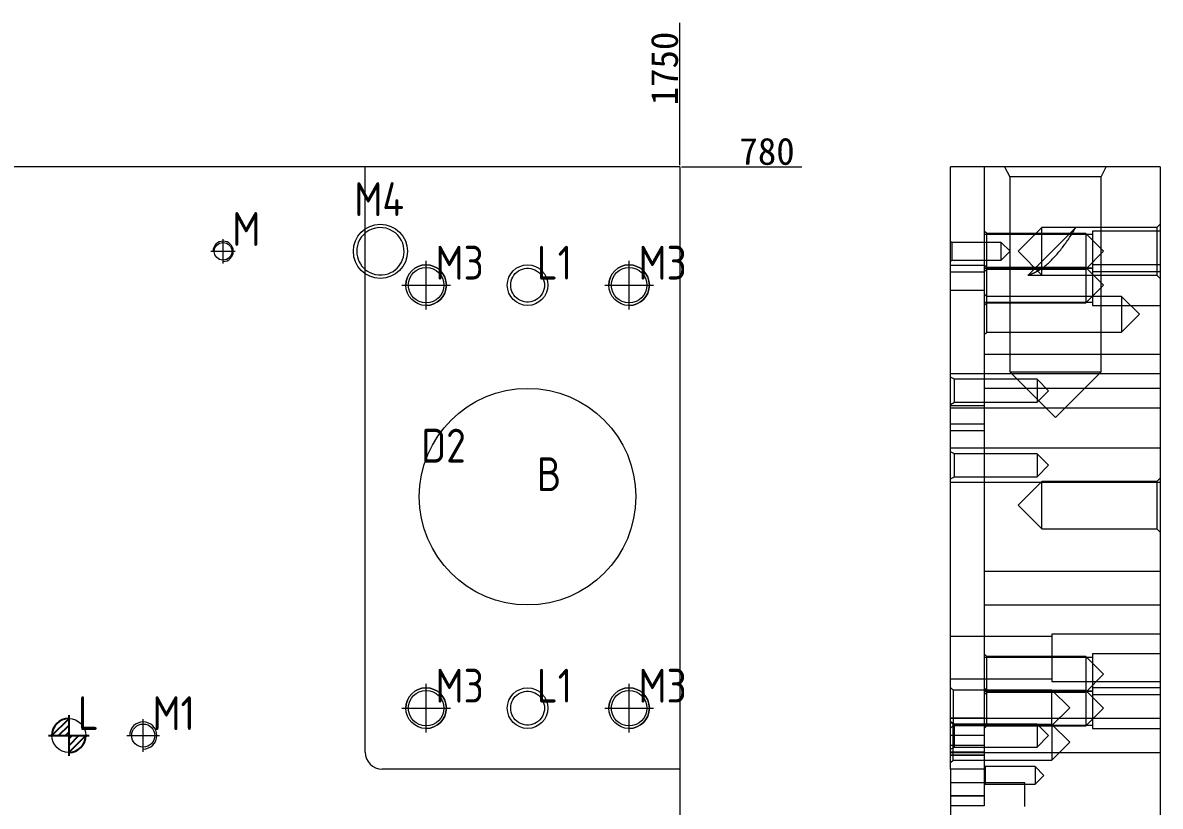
# Model space of a CAD drawing. Header units: millimetres. Extents: x 9328 to 11863, y 28633 to 29971.
# Drawn here: x 10905.2 to 11241.4, y 29581 to 29812.5 of the extents above; entities that cross this region are included whole.
import ezdxf

# ---------------------------------------------------------------- set-up
doc = ezdxf.new("R2010")
doc.units = ezdxf.units.MM
doc.linetypes.add('CENTER', pattern=[0])
doc.linetypes.add('DASHED', pattern=[0])
doc.layers.add('dim', color=4, linetype='Continuous')
doc.layers.add('dim_temp', color=161, linetype='Continuous', lineweight=9)
doc.layers.add('LP', color=7, linetype='Continuous', true_color=0xffffff)
doc.styles.add('_PUG_ERP', font='txt')
doc.styles.add('gbenor', font='gbenor.shx', dxfattribs={"bigfont": 'gbcbig'})
doc.dimstyles.new('_PUG_ERP', dxfattribs={"dimtxt": 8, "dimasz": 1.5, "dimexe": 0.5, "dimexo": 0.5, "dimgap": 0.5, "dimtad": 1, "dimtxsty": '_PUG_ERP', "dimblk": 'CLOSEDBLANK', "dimcen": 0, "dimclrd": 4, "dimclre": 4, "dimclrt": 3, "dimazin": 3, "dimtfac": 1, "dimtmove": 0, "dimatfit": 3, "dimldrblk": 'CLOSEDBLANK', "dimlwd": 9, "dimlwe": 9})

# ---------------------------------------------------------------- blocks, each defined once
blk = doc.blocks.new('*D1268')
at = {"layer": 'Defpoints', "color": 0}
for p in [(11099.44, 29770), (11114.44, 29770), (9349.44, 28990)]:
    blk.add_point(p, dxfattribs=at)
at = {"layer": 'dim_temp', "color": 4, "lineweight": 9}
blk.add_line((11099.94, 29770), (11135.52, 29770), dxfattribs=at)
at = {"layer": 'dim_temp', "color": 3, "lineweight": 18, "insert": (11125.23, 29774.5), "char_height": 8, "attachment_point": 5, "style": '_PUG_ERP'}
blk.add_mtext('780', dxfattribs=at)
blk = doc.blocks.new('_ClosedBlank')
blk = doc.blocks.new('*D1271')
at = {"layer": 'Defpoints', "color": 0}
for p in [(11099.44, 29785), (11099.44, 29770), (9349.44, 28990)]:
    blk.add_point(p, dxfattribs=at)
at = {"layer": 'dim_temp', "color": 4, "lineweight": 9}
blk.add_line((11099.44, 29770.5), (11099.44, 29812.55), dxfattribs=at)
at = {"layer": 'dim_temp', "color": 3, "lineweight": 18, "insert": (11094.94, 29799.02), "char_height": 8, "attachment_point": 5, "rotation": 90, "style": '_PUG_ERP'}
blk.add_mtext('1750', dxfattribs=at)
blk = doc.blocks.new('pg_hx_L0')
at = {"color": 230}
for p, q in [((-0.5, -0.003), (0, 0.497)), ((0, 0.6), (0, -0.6)), ((-0.6, 0), (0.6, 0)), ((-0.3, 0), (0, 0.3)), ((-0.1, 0), (0, 0.1)), ((0.5, 0.003), (0, -0.497)), ((0.1, 0), (0, -0.1)), ((0.3, 0), (0, -0.3))]:
    blk.add_line(p, q, dxfattribs=at)
for start, end in [(90, 180), (270, 0)]:
    blk.add_arc((0, 0), 0.5, start, end, dxfattribs=at)
blk = doc.blocks.new('pg_hx_LLL0')
blk.add_blockref('pg_hx_L0', (0, 0))

msp = doc.modelspace()

# ---------------------------------------------------------------- linework, layer by layer
at = {"layer": 'LP', "color": 135, "linetype": 'Continuous', "lineweight": 18}
for p, q in [((11006.444, 29770), (9442.444, 29770)), ((11006.444, 29597), (11006.444, 29770)), ((11179.444, 29597), (11179.444, 29770)), ((11189.444, 29770), (11179.444, 29770)), ((11241.444, 29770), (11189.444, 29770)), ((11241.444, 29770), (11241.444, 28990)), ((11179.444, 29592), (11179.444, 29597)), ((11099.444, 29592), (11011.444, 29592)), ((11099.444, 29592), (11099.444, 29158)), ((11179.444, 29592), (11179.444, 29158)), ((11189.444, 29592), (11179.444, 29592))]:
    msp.add_line(p, q, dxfattribs=at)
at = {"layer": 'LP', "color": 2, "linetype": 'Continuous', "lineweight": 18}
for p, q in [((11099.444, 29770), (11006.444, 29770)), ((11099.444, 29770), (11099.444, 29592)), ((11189.444, 29770), (11189.444, 29592))]:
    msp.add_line(p, q, dxfattribs=at)
at = {"layer": 'LP', "color": 5, "linetype": 'DASHED', "lineweight": 13, "ltscale": 1.77206}
for p, q in [((11195.444, 29770), (11196.941, 29767.006)), ((11223.947, 29767.006), (11225.444, 29770)), ((11196.941, 29767.006), (11196.941, 29709.42)), ((11223.947, 29767.006), (11196.941, 29767.006)), ((11223.947, 29709.42), (11223.947, 29767.006)), ((11206.444, 29752.003), (11199.441, 29745)), ((11216.444, 29752.003), (11202.438, 29737.997)), ((11216.444, 29752.003), (11206.444, 29752.003)), ((11206.444, 29737.997), (11206.444, 29752.003)), ((11240.447, 29752.003), (11216.444, 29752.003)), ((11241.444, 29753), (11240.447, 29752.003)), ((11240.447, 29752.003), (11240.447, 29737.997)), ((11190.191, 29750.253), (11189.444, 29751)), ((11219.444, 29750.253), (11190.191, 29750.253)), ((11190.191, 29745), (11190.191, 29750.253)), ((11224.697, 29745), (11219.444, 29750.253)), ((11219.444, 29750.253), (11219.444, 29745)), ((11179.841, 29747.603), (11179.444, 29748)), ((11194.444, 29747.603), (11179.841, 29747.603)), ((11179.841, 29747.603), (11179.841, 29742.397)), ((11197.047, 29745), (11194.444, 29747.603)), ((11194.444, 29742.397), (11194.444, 29747.603)), ((11179.444, 29742), (11179.841, 29742.397)), ((11179.841, 29742.397), (11194.444, 29742.397)), ((11190.191, 29740.253), (11190.191, 29745)), ((11194.444, 29742.397), (11197.047, 29745)), ((11199.441, 29745), (11206.444, 29737.997)), ((11219.444, 29739.747), (11224.697, 29745)), ((11219.444, 29745), (11219.444, 29740.253)), ((11190.191, 29740.253), (11189.444, 29741)), ((11189.444, 29739), (11190.191, 29739.747)), ((11219.444, 29740.253), (11190.191, 29740.253)), ((11190.191, 29735), (11190.191, 29740.253)), ((11190.191, 29739.747), (11219.444, 29739.747)), ((11224.697, 29735), (11219.444, 29740.253)), ((11219.444, 29740.253), (11219.444, 29735)), ((11190.191, 29729.747), (11190.191, 29735)), ((11202.438, 29737.997), (11240.447, 29737.997)), ((11219.444, 29729.747), (11224.697, 29735)), ((11219.444, 29735), (11219.444, 29729.747)), ((11240.447, 29737.997), (11241.444, 29737)), ((11190.191, 29731.653), (11189.444, 29732.4)), ((11230.024, 29731.653), (11190.191, 29731.653)), ((11235.277, 29726.4), (11230.024, 29731.653)), ((11230.024, 29731.653), (11230.024, 29726.4)), ((11189.444, 29729), (11190.191, 29729.747)), ((11190.191, 29729.747), (11219.444, 29729.747)), ((11190.191, 29726.4), (11190.191, 29729.747)), ((11190.191, 29721.147), (11190.191, 29726.4)), ((11230.024, 29721.147), (11235.277, 29726.4)), ((11230.024, 29726.4), (11230.024, 29721.147)), ((11189.444, 29720.4), (11190.191, 29721.147)), ((11190.191, 29721.147), (11230.024, 29721.147)), ((11196.941, 29709.42), (11210.444, 29695.917)), ((11196.941, 29709.42), (11223.947, 29709.42)), ((11210.444, 29695.917), (11223.947, 29709.42)), ((11180.638, 29707.181), (11179.444, 29707.778)), ((11205.024, 29707.181), (11180.638, 29707.181)), ((11180.638, 29703.778), (11180.638, 29707.181)), ((11208.427, 29703.778), (11205.024, 29707.181)), ((11205.024, 29707.181), (11205.024, 29700.375)), ((11180.638, 29700.375), (11180.638, 29703.778)), ((11205.024, 29700.375), (11208.427, 29703.778)), ((11179.444, 29699.778), (11180.638, 29700.375)), ((11180.638, 29700.375), (11205.024, 29700.375)), ((11180.638, 29685.181), (11179.444, 29685.778)), ((11205.024, 29685.181), (11180.638, 29685.181)), ((11180.638, 29681.778), (11180.638, 29685.181)), ((11208.427, 29681.778), (11205.024, 29685.181)), ((11205.024, 29685.181), (11205.024, 29678.375)), ((11180.638, 29678.375), (11180.638, 29681.778)), ((11205.024, 29678.375), (11208.427, 29681.778)), ((11179.444, 29677.778), (11180.638, 29678.375)), ((11180.638, 29678.375), (11205.024, 29678.375)), ((11241.444, 29678), (11240.447, 29677.003)), ((11206.444, 29677.003), (11199.441, 29670)), ((11240.447, 29677.003), (11206.444, 29677.003)), ((11206.444, 29662.997), (11206.444, 29677.003)), ((11240.447, 29677.003), (11240.447, 29662.997)), ((11199.441, 29670), (11206.444, 29662.997)), ((11206.444, 29662.997), (11240.447, 29662.997)), ((11240.447, 29662.997), (11241.444, 29662)), ((11209.444, 29631.153), (11179.444, 29631.153)), ((11241.444, 29631.9), (11209.444, 29631.9)), ((11209.444, 29631.9), (11209.444, 29624.9)), ((11190.191, 29625.253), (11189.444, 29626)), ((11219.444, 29625.253), (11190.191, 29625.253)), ((11190.191, 29620), (11190.191, 29625.253)), ((11209.444, 29624.9), (11209.444, 29617.9)), ((11224.697, 29620), (11219.444, 29625.253)), ((11219.444, 29625.253), (11219.444, 29620)), ((11179.444, 29618.647), (11209.444, 29618.647)), ((11190.191, 29615.253), (11190.191, 29620)), ((11209.444, 29617.9), (11241.444, 29617.9)), ((11219.444, 29614.747), (11224.697, 29620)), ((11219.444, 29620), (11219.444, 29615.253)), ((11180.191, 29615.353), (11179.444, 29616.1)), ((11209.444, 29615.353), (11180.191, 29615.353)), ((11180.191, 29615.353), (11180.191, 29610.1)), ((11190.191, 29615.253), (11189.444, 29616)), ((11189.444, 29614), (11190.191, 29614.747)), ((11219.444, 29615.253), (11190.191, 29615.253)), ((11190.191, 29610), (11190.191, 29615.253)), ((11190.191, 29614.747), (11219.444, 29614.747)), ((11214.697, 29610.1), (11209.444, 29615.353)), ((11209.444, 29610.1), (11209.444, 29615.353)), ((11224.697, 29610), (11219.444, 29615.253)), ((11219.444, 29615.253), (11219.444, 29610)), ((11180.191, 29610.1), (11180.191, 29605.153)), ((11190.191, 29604.747), (11190.191, 29610)), ((11209.444, 29604.847), (11214.697, 29610.1)), ((11209.444, 29605.153), (11209.444, 29610.1)), ((11219.444, 29604.747), (11224.697, 29610)), ((11219.444, 29610), (11219.444, 29604.747)), ((11180.638, 29605.303), (11179.444, 29605.9)), ((11180.191, 29605.153), (11179.444, 29605.9)), ((11180.638, 29605.303), (11179.444, 29605.9)), ((11179.444, 29604.1), (11180.191, 29604.847)), ((11209.444, 29605.153), (11180.191, 29605.153)), ((11180.191, 29599.9), (11180.191, 29605.153)), ((11180.191, 29604.847), (11209.444, 29604.847)), ((11205.024, 29605.303), (11180.638, 29605.303)), ((11205.024, 29605.303), (11180.638, 29605.303)), ((11180.638, 29601.9), (11180.638, 29605.303)), ((11189.444, 29604), (11190.191, 29604.747)), ((11190.191, 29604.747), (11219.444, 29604.747)), ((11208.427, 29601.9), (11205.024, 29605.303)), ((11208.427, 29601.9), (11205.024, 29605.303)), ((11205.024, 29605.303), (11205.024, 29598.497)), ((11214.697, 29599.9), (11209.444, 29605.153)), ((11209.444, 29605.153), (11209.444, 29599.9)), ((11180.638, 29598.497), (11180.638, 29601.9)), ((11205.024, 29598.497), (11208.427, 29601.9)), ((11205.024, 29598.497), (11208.427, 29601.9)), ((11179.444, 29597.9), (11180.638, 29598.497)), ((11179.444, 29597.9), (11180.638, 29598.497)), ((11180.191, 29594.647), (11180.191, 29599.9)), ((11180.638, 29598.497), (11205.024, 29598.497)), ((11180.638, 29598.497), (11205.024, 29598.497)), ((11180.638, 29598.497), (11180.638, 29598.497)), ((11205.024, 29598.497), (11205.024, 29598.497)), ((11209.444, 29594.647), (11214.697, 29599.9)), ((11209.444, 29599.9), (11209.444, 29594.647)), ((11179.444, 29593.9), (11180.191, 29594.647)), ((11180.191, 29594.647), (11209.444, 29594.647)), ((11189.841, 29592.703), (11189.444, 29593.1)), ((11204.444, 29592.703), (11189.841, 29592.703)), ((11189.841, 29590.1), (11189.841, 29592.703)), ((11207.047, 29590.1), (11204.444, 29592.703)), ((11204.444, 29592.703), (11204.444, 29590.1)), ((11189.444, 29587.1), (11189.841, 29587.497)), ((11189.841, 29587.497), (11189.841, 29590.1)), ((11189.841, 29587.497), (11204.444, 29587.497)), ((11204.444, 29587.497), (11207.047, 29590.1)), ((11204.444, 29590.1), (11204.444, 29587.497))]:
    msp.add_line(p, q, dxfattribs=at)
at = {"layer": 'LP', "color": 1, "linetype": 'CENTER', "lineweight": 18, "ltscale": 1.77206}
for p, q in [((10964.444, 29741.4), (10964.444, 29748.6)), ((10960.844, 29745), (10968.044, 29745)), ((11024.444, 29727.8), (11024.444, 29742.2)), ((11084.444, 29727.8), (11084.444, 29742.2)), ((11017.244, 29735), (11031.644, 29735)), ((11077.244, 29735), (11091.644, 29735)), ((11024.444, 29602.8), (11024.444, 29617.2)), ((11084.444, 29602.8), (11084.444, 29617.2)), ((11017.244, 29610), (11031.644, 29610)), ((11077.244, 29610), (11091.644, 29610)), ((10940.833, 29597.1), (10940.833, 29606.7)), ((10936.033, 29601.9), (10945.633, 29601.9))]:
    msp.add_line(p, q, dxfattribs=at)
at = {"layer": 'LP', "color": 135, "linetype": 'DASHED', "lineweight": 13, "ltscale": 1.77206}
for p, q in [((11221.444, 29750), (11189.444, 29750)), ((11189.444, 29740), (11221.444, 29740)), ((11221.444, 29740), (11189.444, 29740)), ((11189.444, 29730), (11221.444, 29730)), ((11241.444, 29708.778), (11179.444, 29708.778)), ((11179.444, 29698.778), (11241.444, 29698.778)), ((11241.444, 29686.778), (11179.444, 29686.778)), ((11179.444, 29676.778), (11241.444, 29676.778)), ((11221.444, 29625), (11189.444, 29625)), ((11189.444, 29615), (11221.444, 29615)), ((11221.444, 29615), (11189.444, 29615)), ((11241.444, 29606.897), (11179.444, 29606.897)), ((11241.444, 29606.897), (11179.444, 29606.897)), ((11189.444, 29605), (11221.444, 29605)), ((11179.444, 29602), (11189.444, 29602)), ((11179.444, 29599.1), (11189.444, 29599.1)), ((11179.444, 29596.897), (11241.444, 29596.897)), ((11179.444, 29596.896), (11241.444, 29596.896)), ((11189.444, 29581.1), (11179.444, 29581.1))]:
    msp.add_line(p, q, dxfattribs=at)
at = {"layer": 'LP', "color": 31, "linetype": 'DASHED', "lineweight": 13, "ltscale": 1.77206}
for p, q in [((11241.444, 29751), (11221.444, 29751)), ((11221.444, 29751), (11221.444, 29745)), ((11221.444, 29745), (11221.444, 29741)), ((11189.444, 29740.779), (11179.444, 29740.779)), ((11179.444, 29738.9), (11189.444, 29738.9)), ((11241.444, 29741), (11221.444, 29741)), ((11221.444, 29741), (11221.444, 29735)), ((11221.444, 29739), (11241.444, 29739)), ((11221.444, 29735), (11221.444, 29729)), ((11189.444, 29733.388), (11179.444, 29733.388)), ((11221.444, 29729), (11241.444, 29729)), ((11241.444, 29714.504), (11189.444, 29714.504)), ((11241.444, 29704.504), (11189.444, 29704.504)), ((11179.444, 29699.412), (11189.444, 29699.412)), ((11189.444, 29693.9), (11179.444, 29693.9)), ((11179.444, 29692.021), (11189.444, 29692.021)), ((11189.444, 29650.496), (11241.444, 29650.496)), ((11189.444, 29640.496), (11241.444, 29640.496)), ((11241.444, 29626), (11221.444, 29626)), ((11221.444, 29626), (11221.444, 29620)), ((11221.444, 29620), (11221.444, 29616)), ((11241.444, 29616), (11221.444, 29616)), ((11221.444, 29616), (11221.444, 29610)), ((11221.444, 29614), (11241.444, 29614)), ((11221.444, 29610), (11221.444, 29604)), ((11221.444, 29604), (11241.444, 29604)), ((11201.444, 29587.901), (11179.444, 29587.901)), ((11201.444, 29580.9), (11201.444, 29587.901))]:
    msp.add_line(p, q, dxfattribs=at)
at = {"layer": 'LP', "color": 155, "linetype": 'DASHED', "lineweight": 13, "ltscale": 1.77206}
for p, q in [((11189.444, 29607), (11179.444, 29607)), ((11189.444, 29596.1), (11179.444, 29596.1)), ((11179.444, 29596.1), (11189.444, 29596.1)), ((11179.444, 29596.1), (11189.444, 29596.1)), ((11189.444, 29596.1), (11179.444, 29596.1)), ((11179.444, 29596.1), (11189.444, 29596.1)), ((11189.444, 29596.1), (11179.444, 29596.1)), ((11179.444, 29596.1), (11189.444, 29596.1)), ((11189.444, 29596.1), (11179.444, 29596.1)), ((11179.444, 29596.1), (11189.444, 29596.1)), ((11189.444, 29596.1), (11179.444, 29596.1)), ((11179.444, 29596.1), (11189.444, 29596.1)), ((11189.444, 29596.1), (11179.444, 29596.1)), ((11179.444, 29584.1), (11189.444, 29584.1)), ((11189.444, 29584.1), (11179.444, 29584.1)), ((11189.444, 29584.1), (11179.444, 29584.1)), ((11179.444, 29584.1), (11189.444, 29584.1)), ((11189.444, 29584.1), (11179.444, 29584.1)), ((11179.444, 29584.1), (11189.444, 29584.1)), ((11189.444, 29584.1), (11179.444, 29584.1)), ((11179.444, 29584.1), (11189.444, 29584.1)), ((11189.444, 29584.1), (11179.444, 29584.1)), ((11179.444, 29584.1), (11189.444, 29584.1)), ((11189.444, 29584.1), (11179.444, 29584.1)), ((11179.444, 29584.1), (11189.444, 29584.1))]:
    msp.add_line(p, q, dxfattribs=at)
at = {"layer": 'LP', "color": 155, "linetype": 'Continuous', "lineweight": 18}
msp.add_line((11189.444, 29597), (11179.444, 29597), dxfattribs=at)
at = {"layer": 'LP', "color": 2, "linetype": 'DASHED', "lineweight": 13, "ltscale": 1.77206}
for p, q in [((11189.444, 29592), (11189.444, 29584.1)), ((11189.444, 29584.1), (11189.444, 29581.1))]:
    msp.add_line(p, q, dxfattribs=at)
at = {"layer": 'LP', "color": 5, "linetype": 'DASHED', "lineweight": 13, "ltscale": 1.77206}
msp.add_lwpolyline([(11015.295, 29739.513), (11015.861, 29740.014), (11016.366, 29740.569), (11016.81, 29741.176), (11017.191, 29741.836), (11017.503, 29742.546), (11017.735, 29743.29), (11017.884, 29744.066), (11017.946, 29744.871), (11017.911, 29745.705), (11017.774, 29746.546), (11017.529, 29747.383), (11017.168, 29748.21), (11016.69, 29749.003), (11016.095, 29749.745), (11015.378, 29750.42), (11014.561, 29750.996), (11013.641, 29751.463), (11012.644, 29751.793), (11011.597, 29751.972), (11010.524, 29751.99), (11009.467, 29751.846), (11008.452, 29751.545), (11007.511, 29751.104), (11006.664, 29750.543), (11005.925, 29749.884), (11005.303, 29749.15), (11004.801, 29748.363), (11004.417, 29747.538), (11004.15, 29746.7), (11003.993, 29745.852), (11003.941, 29745.016), (11003.987, 29744.199), (11004.125, 29743.406), (11004.347, 29742.649), (11004.647, 29741.935), (11005.02, 29741.265), (11005.462, 29740.642), (11005.962, 29740.078), (11006.52, 29739.572), (11007.135, 29739.123), (11007.813, 29738.736), (11008.558, 29738.416), (11009.387, 29738.172), (11010.348, 29738.022), (11011.414, 29738.013), (11012.392, 29738.148), (11013.234, 29738.382), (11013.987, 29738.693), (11014.67, 29739.071), (11015.295, 29739.513)], close=True, dxfattribs=at)
for points in [[(11205.71, 29739.513), (11206.009, 29739.705), (11206.307, 29739.905), (11206.604, 29740.114), (11206.901, 29740.331), (11207.197, 29740.556), (11207.492, 29740.789), (11207.787, 29741.031), (11208.081, 29741.281), (11208.375, 29741.539), (11208.669, 29741.806), (11208.962, 29742.081), (11209.254, 29742.363), (11209.543, 29742.65), (11209.828, 29742.943), (11210.111, 29743.24), (11210.39, 29743.543), (11210.667, 29743.85), (11210.942, 29744.162), (11211.214, 29744.478), (11211.483, 29744.799), (11211.751, 29745.125), (11212.016, 29745.455), (11212.278, 29745.788), (11212.535, 29746.121), (11212.787, 29746.454), (11213.033, 29746.786), (11213.275, 29747.117), (11213.511, 29747.447), (11213.743, 29747.775), (11213.969, 29748.102), (11214.189, 29748.424), (11214.401, 29748.738), (11214.605, 29749.045), (11214.8, 29749.344), (11214.988, 29749.634), (11215.168, 29749.915), (11215.339, 29750.186), (11215.499, 29750.441), (11215.647, 29750.68), (11215.784, 29750.903), (11215.909, 29751.109), (11216.024, 29751.297), (11216.126, 29751.467), (11216.214, 29751.615), (11216.288, 29751.74), (11216.348, 29751.841), (11216.394, 29751.918), (11216.425, 29751.971), (11216.441, 29751.999), (11216.442, 29752.001)], [(11202.438, 29737.997), (11202.441, 29737.998), (11202.451, 29738.001), (11202.466, 29738.006), (11202.489, 29738.012), (11202.516, 29738.021), (11202.549, 29738.031), (11202.587, 29738.043), (11202.629, 29738.056), (11202.675, 29738.071), (11202.724, 29738.087), (11202.778, 29738.105), (11202.834, 29738.123), (11202.892, 29738.143), (11202.953, 29738.165), (11203.015, 29738.187), (11203.079, 29738.21), (11203.145, 29738.234), (11203.212, 29738.259), (11203.281, 29738.285), (11203.351, 29738.312), (11203.422, 29738.34), (11203.494, 29738.369), (11203.567, 29738.399), (11203.641, 29738.43), (11203.716, 29738.462), (11203.791, 29738.494), (11203.868, 29738.528), (11203.944, 29738.562), (11204.022, 29738.597), (11204.099, 29738.633), (11204.177, 29738.67), (11204.256, 29738.707), (11204.335, 29738.745), (11204.414, 29738.784), (11204.493, 29738.824), (11204.573, 29738.865), (11204.653, 29738.906), (11204.733, 29738.948), (11204.813, 29738.991), (11204.894, 29739.035), (11204.975, 29739.079), (11205.056, 29739.124), (11205.137, 29739.17), (11205.218, 29739.217), (11205.3, 29739.264), (11205.382, 29739.313), (11205.463, 29739.362), (11205.546, 29739.411), (11205.628, 29739.462), (11205.71, 29739.513)], [(11205.766, 29739.548), (11205.764, 29739.547), (11205.763, 29739.547), (11205.762, 29739.546), (11205.761, 29739.545), (11205.76, 29739.544), (11205.759, 29739.544), (11205.757, 29739.543), (11205.756, 29739.542), (11205.755, 29739.541), (11205.754, 29739.541), (11205.753, 29739.54), (11205.752, 29739.539), (11205.75, 29739.538), (11205.749, 29739.538), (11205.748, 29739.537), (11205.747, 29739.536), (11205.746, 29739.536), (11205.745, 29739.535), (11205.743, 29739.534), (11205.742, 29739.533), (11205.741, 29739.533), (11205.74, 29739.532), (11205.739, 29739.531), (11205.738, 29739.53), (11205.736, 29739.53), (11205.735, 29739.529), (11205.734, 29739.528), (11205.733, 29739.527), (11205.732, 29739.527), (11205.731, 29739.526), (11205.729, 29739.525), (11205.728, 29739.524), (11205.727, 29739.524), (11205.726, 29739.523), (11205.725, 29739.522), (11205.723, 29739.522), (11205.722, 29739.521), (11205.721, 29739.52), (11205.72, 29739.519), (11205.719, 29739.519), (11205.718, 29739.518), (11205.716, 29739.517), (11205.715, 29739.516), (11205.714, 29739.516), (11205.713, 29739.515), (11205.712, 29739.514), (11205.711, 29739.513), (11205.709, 29739.513), (11205.708, 29739.512), (11205.707, 29739.511)]]:
    msp.add_lwpolyline(points, dxfattribs=at)
at = {"layer": 'LP', "color": 2, "linetype": 'Continuous', "lineweight": 18}
for points in [[(11049.444, 29735), (11049.483, 29735.627), (11049.601, 29736.244), (11049.795, 29736.841), (11050.062, 29737.409), (11050.399, 29737.939), (11050.799, 29738.423), (11051.257, 29738.853), (11051.765, 29739.222), (11052.315, 29739.524), (11052.899, 29739.755), (11053.507, 29739.912), (11054.13, 29739.99), (11054.758, 29739.99), (11055.381, 29739.911), (11055.989, 29739.755), (11056.573, 29739.524), (11057.123, 29739.222), (11057.631, 29738.853), (11058.089, 29738.423), (11058.489, 29737.939), (11058.825, 29737.409), (11059.093, 29736.841), (11059.287, 29736.243), (11059.404, 29735.627), (11059.444, 29735), (11059.404, 29734.373), (11059.287, 29733.756), (11059.093, 29733.159), (11058.825, 29732.591), (11058.489, 29732.061), (11058.089, 29731.577), (11057.631, 29731.147), (11057.123, 29730.778), (11056.573, 29730.476), (11055.989, 29730.245), (11055.381, 29730.089), (11054.758, 29730.01), (11054.13, 29730.01), (11053.507, 29730.089), (11052.899, 29730.245), (11052.315, 29730.476), (11051.765, 29730.778), (11051.257, 29731.147), (11050.799, 29731.577), (11050.399, 29732.061), (11050.062, 29732.591), (11049.795, 29733.159), (11049.601, 29733.757), (11049.483, 29734.373), (11049.444, 29735)], [(11049.444, 29610), (11049.483, 29610.627), (11049.601, 29611.244), (11049.795, 29611.841), (11050.062, 29612.409), (11050.399, 29612.939), (11050.799, 29613.423), (11051.257, 29613.853), (11051.765, 29614.222), (11052.315, 29614.524), (11052.899, 29614.755), (11053.507, 29614.912), (11054.13, 29614.99), (11054.758, 29614.99), (11055.381, 29614.911), (11055.989, 29614.755), (11056.573, 29614.524), (11057.123, 29614.222), (11057.631, 29613.853), (11058.089, 29613.423), (11058.489, 29612.939), (11058.825, 29612.409), (11059.093, 29611.841), (11059.287, 29611.243), (11059.404, 29610.627), (11059.444, 29610), (11059.404, 29609.373), (11059.287, 29608.756), (11059.093, 29608.159), (11058.825, 29607.591), (11058.489, 29607.061), (11058.089, 29606.577), (11057.631, 29606.147), (11057.123, 29605.778), (11056.573, 29605.476), (11055.989, 29605.245), (11055.381, 29605.089), (11054.758, 29605.01), (11054.13, 29605.01), (11053.507, 29605.089), (11052.899, 29605.245), (11052.315, 29605.476), (11051.765, 29605.778), (11051.257, 29606.147), (11050.799, 29606.577), (11050.399, 29607.061), (11050.062, 29607.591), (11049.795, 29608.159), (11049.601, 29608.757), (11049.483, 29609.373), (11049.444, 29610)]]:
    msp.add_lwpolyline(points, close=True, dxfattribs=at)
at = {"layer": 'LP', "color": 30, "linetype": 'DASHED', "lineweight": 13, "ltscale": 1.77206}
for centre, radius in [((11010.944, 29745), 8), ((11054.444, 29735), 6), ((11054.444, 29610), 6)]:
    msp.add_circle(centre, radius, dxfattribs=at)
at = {"layer": 'LP', "color": 42, "linetype": 'Continuous', "lineweight": 18}
for centre, radius in [((10964.444, 29745), 2.603), ((11024.444, 29735), 5.253), ((11084.444, 29735), 5.253), ((11024.444, 29610), 5.253), ((11084.444, 29610), 5.253), ((10940.833, 29601.9), 3.403)]:
    msp.add_circle(centre, radius, dxfattribs=at)
at = {"layer": 'LP', "color": 2, "linetype": 'Continuous', "lineweight": 18}
for centre, radius in [((11024.444, 29735), 6), ((11084.444, 29735), 6), ((11054.444, 29672.5), 32.005), ((11024.444, 29610), 6), ((11084.444, 29610), 6)]:
    msp.add_circle(centre, radius, dxfattribs=at)
at = {"layer": 'LP', "color": 1, "linetype": 'Continuous', "lineweight": 18}
msp.add_circle((10918.833, 29601.897), 5, dxfattribs=at)
at = {"layer": 'LP', "color": 42, "linetype": 'Continuous', "lineweight": 18}
for centre, radius in [((10964.444, 29745), 3), ((11024.444, 29735), 6), ((11084.444, 29735), 6), ((11024.444, 29610), 6), ((11084.444, 29610), 6), ((10940.833, 29601.9), 4)]:
    msp.add_arc(centre, radius, 270, 180, dxfattribs=at)
at = {"layer": 'LP', "color": 135, "linetype": 'Continuous', "lineweight": 18}
msp.add_arc((11011.444, 29597), 5, 180, 270, dxfattribs=at)

# ---------------------------------------------------------------- block references
at = {"layer": 'LP', "lineweight": 18, "ltscale": 1.77206, "xscale": 10, "yscale": 10, "zscale": 10}
msp.add_blockref('pg_hx_LLL0', (10918.833, 29601.897), dxfattribs=at)

# ---------------------------------------------------------------- texts
at = {"layer": 'dim', "color": 4, "lineweight": 18, "style": 'gbenor'}
for s, p in [('M4', (11003.214, 29755.426)), ('M', (10967.144, 29746.601)), ('M3', (11027.204, 29736.631)), ('L1', (11057.204, 29736.631)), ('M3', (11087.204, 29736.631)), ('D2', (11023.034, 29682.571)), ('B', (11057.189, 29674.124)), ('M3', (11027.204, 29611.631)), ('L1', (11057.204, 29611.631)), ('M3', (11087.204, 29611.631)), ('L', (10921.573, 29603.518)), ('M1', (10943.553, 29603.511))]:
    msp.add_text(s, height=10, dxfattribs=at).set_placement(p)

# ---------------------------------------------------------------- dimensions: what is measured, and where the dimension line sits
at = {"layer": 'dim_temp', "lineweight": 18}
for offset, dtype, picture, middle in [((0, 15), 1, '*D1271', (11094.944, 29799.024)), ((15, 0), 0, '*D1268', (11125.229, 29774.5))]:
    dim = msp.add_ordinate_dim(feature_location=(11099.444, 29770), offset=offset, dtype=dtype, origin=(9349.444, 28990), dimstyle='_PUG_ERP', dxfattribs=at)
    dim.commit()
    dim.dimension.update_dxf_attribs({"geometry": picture, "text_midpoint": middle})

doc.saveas('drawing.dxf')
